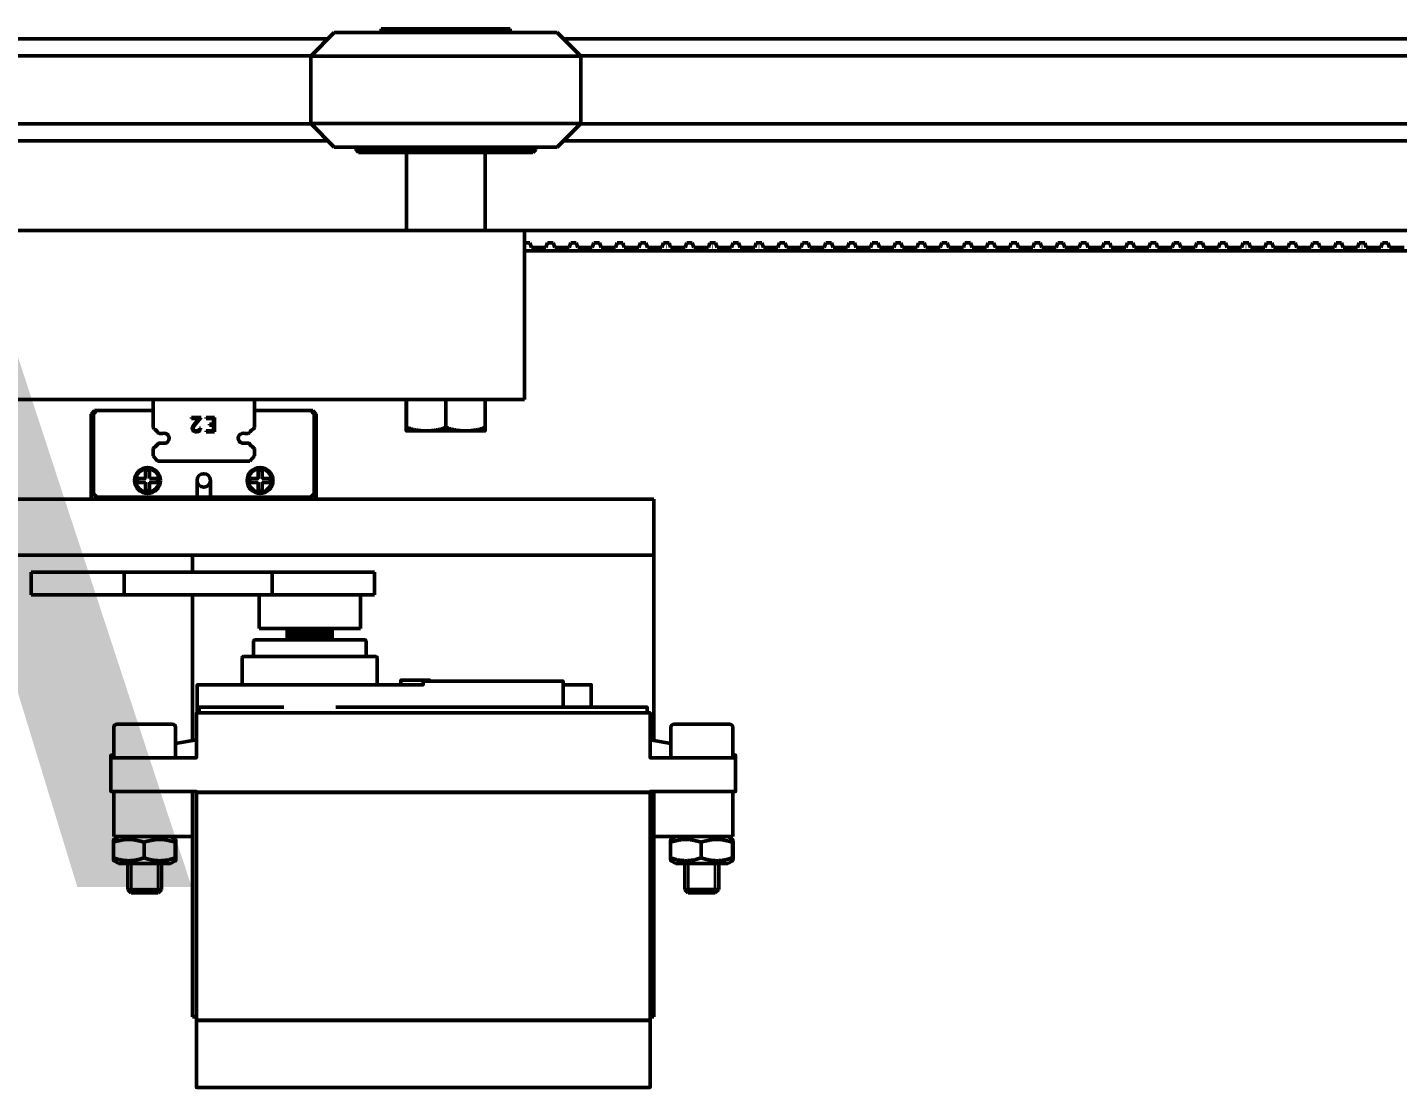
# Model space of a CAD drawing. Header units: millimetres. Extents: x 0 to 6720, y 0 to 4752.
# Drawn here: x 3018.8 to 3140.5, y 1817.4 to 1911.6 of the extents above; entities that cross this region are included whole.
import ezdxf

# ---------------------------------------------------------------- set-up
doc = ezdxf.new("R2010")
doc.units = ezdxf.units.MM
doc.header["$LTSCALE"] = 16
doc.linetypes.add('CHAIN', pattern=[0.3543, 0.2362, -0.0295, 0.0591, -0.0295])
for name, color, linetype, lineweight in [('Linia przekroju (ISO)', 7, 'CHAIN', 70), ('Widoczne (ISO)', 7, 'Continuous', 50), ('Widoczne wąskie (ISO)', 7, 'Continuous', 35)]:
    doc.layers.add(name, color=color, linetype=linetype, lineweight=lineweight)
doc.styles.add('Tekst etykiety (ISO)', font='tahoma.ttf')

# ---------------------------------------------------------------- blocks, each defined once
blk = doc.blocks.new('2dTransPrzekrój0')
at = {"layer": 'Linia przekroju (ISO)', "insert": (185.4013, 114.7026), "char_height": 5.25, "attachment_point": 7, "style": 'Tekst etykiety (ISO)'}
blk.add_mtext('A', dxfattribs=at)

msp = doc.modelspace()

# ---------------------------------------------------------------- linework, layer by layer
at = {"layer": 'Widoczne (ISO)'}
for p, q in [((3050.22, 1911.5), (3061.69, 1911.5)), ((3050.22, 1911.5), (3050.22, 1911.17)), ((3053.96, 1911.5), (3053.96, 1911.62)), ((3057.96, 1911.5), (3057.96, 1911.62)), ((3061.69, 1911.5), (3061.69, 1911.17)), ((3045.48, 1910.6), (3001.26, 1910.6)), ((3046.06, 1911.17), (3043.96, 1909.07)), ((3046.06, 1911.17), (3065.86, 1911.17)), ((3065.86, 1911.17), (3067.96, 1909.07)), ((4017.77, 1910.6), (3066.43, 1910.6)), ((3001.26, 1909.1), (3043.98, 1909.1)), ((3043.96, 1909.07), (3067.96, 1909.07)), ((3043.96, 1909.07), (3043.96, 1903.07)), ((3067.93, 1909.1), (4017.77, 1909.1)), ((3067.96, 1909.07), (3067.96, 1903.07)), ((3043.98, 1903.05), (3001.26, 1903.05)), ((3043.96, 1903.07), (3067.96, 1903.07)), ((3046.06, 1900.97), (3043.96, 1903.07)), ((3065.86, 1900.97), (3067.96, 1903.07)), ((4017.77, 1903.05), (3067.93, 1903.05)), ((3001.26, 1901.55), (3045.48, 1901.55)), ((3046.06, 1900.97), (3065.86, 1900.97)), ((3047.96, 1900.97), (3047.96, 1900.77)), ((3047.96, 1900.77), (3063.96, 1900.77)), ((3048.21, 1900.52), (3047.96, 1900.77)), ((3048.21, 1900.52), (3063.71, 1900.52)), ((3052.46, 1900.52), (3052.46, 1893.57)), ((3059.46, 1900.52), (3059.46, 1893.57)), ((3063.71, 1900.52), (3063.96, 1900.77)), ((3063.96, 1900.97), (3063.96, 1900.77)), ((3066.43, 1901.55), (4017.77, 1901.55)), ((3011.26, 1893.57), (3062.96, 1893.57)), ((3062.96, 1893.57), (4017.77, 1893.57)), ((3062.96, 1878.57), (3062.96, 1893.57)), ((3063.44, 1892.47), (3062.96, 1892.47)), ((3063.19, 1892.12), (3063.19, 1892.12)), ((3063.19, 1892.12), (3063.19, 1892.12)), ((3063.19, 1892.12), (3063.19, 1892.12)), ((3063.19, 1892.12), (3063.19, 1892.12)), ((3063.58, 1892.07), (3063.44, 1892.47)), ((3064.86, 1892.07), (3063.58, 1892.07)), ((3065.01, 1892.47), (3064.86, 1892.07)), ((3065.5, 1892.47), (3065.01, 1892.47)), ((3065.25, 1892.12), (3065.25, 1892.12)), ((3065.25, 1892.12), (3065.25, 1892.12)), ((3065.25, 1892.12), (3065.25, 1892.12)), ((3065.25, 1892.12), (3065.25, 1892.12)), ((3065.64, 1892.07), (3065.5, 1892.47)), ((3066.92, 1892.07), (3065.64, 1892.07)), ((3067.07, 1892.47), (3066.92, 1892.07)), ((3067.56, 1892.47), (3067.07, 1892.47)), ((3067.32, 1892.12), (3067.31, 1892.12)), ((3067.31, 1892.12), (3067.32, 1892.12)), ((3067.31, 1892.12), (3067.31, 1892.12)), ((3067.32, 1892.12), (3067.32, 1892.12)), ((3067.7, 1892.07), (3067.56, 1892.47)), ((3068.98, 1892.07), (3067.7, 1892.07)), ((3069.13, 1892.47), (3068.98, 1892.07)), ((3069.62, 1892.47), (3069.13, 1892.47)), ((3069.38, 1892.12), (3069.37, 1892.12)), ((3069.37, 1892.12), (3069.38, 1892.12)), ((3069.37, 1892.12), (3069.37, 1892.12)), ((3069.38, 1892.12), (3069.38, 1892.12)), ((3069.76, 1892.07), (3069.62, 1892.47)), ((3071.04, 1892.07), (3069.76, 1892.07)), ((3071.19, 1892.47), (3071.04, 1892.07)), ((3071.68, 1892.47), (3071.19, 1892.47)), ((3071.44, 1892.12), (3071.43, 1892.12)), ((3071.43, 1892.12), (3071.44, 1892.12)), ((3071.43, 1892.12), (3071.43, 1892.12)), ((3071.44, 1892.12), (3071.44, 1892.12)), ((3071.82, 1892.07), (3071.68, 1892.47)), ((3073.11, 1892.07), (3071.82, 1892.07)), ((3073.25, 1892.47), (3073.11, 1892.07)), ((3073.74, 1892.47), (3073.25, 1892.47)), ((3073.5, 1892.12), (3073.49, 1892.12)), ((3073.49, 1892.12), (3073.5, 1892.12)), ((3073.49, 1892.12), (3073.49, 1892.12)), ((3073.5, 1892.12), (3073.5, 1892.12)), ((3073.88, 1892.07), (3073.74, 1892.47)), ((3075.17, 1892.07), (3073.88, 1892.07)), ((3075.31, 1892.47), (3075.17, 1892.07)), ((3075.8, 1892.47), (3075.31, 1892.47)), ((3075.56, 1892.12), (3075.55, 1892.12)), ((3075.55, 1892.12), (3075.56, 1892.12)), ((3075.55, 1892.12), (3075.55, 1892.12)), ((3075.56, 1892.12), (3075.56, 1892.12)), ((3075.94, 1892.07), (3075.8, 1892.47)), ((3077.23, 1892.07), (3075.94, 1892.07)), ((3077.37, 1892.47), (3077.23, 1892.07)), ((3077.86, 1892.47), (3077.37, 1892.47)), ((3077.62, 1892.12), (3077.61, 1892.12)), ((3077.61, 1892.12), (3077.62, 1892.12)), ((3077.61, 1892.12), (3077.61, 1892.12)), ((3077.62, 1892.12), (3077.62, 1892.12)), ((3078, 1892.07), (3077.86, 1892.47)), ((3079.29, 1892.07), (3078, 1892.07)), ((3079.43, 1892.47), (3079.29, 1892.07)), ((3079.92, 1892.47), (3079.43, 1892.47)), ((3079.68, 1892.12), (3079.67, 1892.12)), ((3079.67, 1892.12), (3079.68, 1892.12)), ((3079.67, 1892.12), (3079.67, 1892.12)), ((3079.68, 1892.12), (3079.68, 1892.12)), ((3080.06, 1892.07), (3079.92, 1892.47)), ((3081.35, 1892.07), (3080.06, 1892.07)), ((3081.49, 1892.47), (3081.35, 1892.07)), ((3081.98, 1892.47), (3081.49, 1892.47)), ((3081.74, 1892.12), (3081.73, 1892.12)), ((3081.73, 1892.12), (3081.74, 1892.12)), ((3081.73, 1892.12), (3081.73, 1892.12)), ((3081.74, 1892.12), (3081.74, 1892.12)), ((3082.12, 1892.07), (3081.98, 1892.47)), ((3083.41, 1892.07), (3082.12, 1892.07)), ((3083.55, 1892.47), (3083.41, 1892.07)), ((3084.04, 1892.47), (3083.55, 1892.47)), ((3083.8, 1892.12), (3083.79, 1892.12)), ((3083.79, 1892.12), (3083.8, 1892.12)), ((3083.79, 1892.12), (3083.79, 1892.12)), ((3083.8, 1892.12), (3083.8, 1892.12)), ((3084.19, 1892.07), (3084.04, 1892.47)), ((3085.47, 1892.07), (3084.19, 1892.07)), ((3085.61, 1892.47), (3085.47, 1892.07)), ((3086.1, 1892.47), (3085.61, 1892.47)), ((3085.86, 1892.12), (3085.85, 1892.12)), ((3085.85, 1892.12), (3085.86, 1892.12)), ((3085.85, 1892.12), (3085.85, 1892.12)), ((3085.86, 1892.12), (3085.86, 1892.12)), ((3086.25, 1892.07), (3086.1, 1892.47)), ((3087.53, 1892.07), (3086.25, 1892.07)), ((3087.67, 1892.47), (3087.53, 1892.07)), ((3088.16, 1892.47), (3087.67, 1892.47)), ((3087.92, 1892.12), (3087.91, 1892.12)), ((3087.91, 1892.12), (3087.92, 1892.12)), ((3087.91, 1892.12), (3087.91, 1892.12)), ((3087.92, 1892.12), (3087.92, 1892.12)), ((3088.31, 1892.07), (3088.16, 1892.47)), ((3089.59, 1892.07), (3088.31, 1892.07)), ((3089.73, 1892.47), (3089.59, 1892.07)), ((3090.22, 1892.47), (3089.73, 1892.47)), ((3089.98, 1892.12), (3089.98, 1892.12)), ((3089.98, 1892.12), (3089.98, 1892.12)), ((3089.98, 1892.12), (3089.98, 1892.12)), ((3089.98, 1892.12), (3089.98, 1892.12)), ((3090.37, 1892.07), (3090.22, 1892.47)), ((3091.65, 1892.07), (3090.37, 1892.07)), ((3091.79, 1892.47), (3091.65, 1892.07)), ((3092.28, 1892.47), (3091.79, 1892.47)), ((3092.04, 1892.12), (3092.04, 1892.12)), ((3092.04, 1892.12), (3092.04, 1892.12)), ((3092.04, 1892.12), (3092.04, 1892.12)), ((3092.04, 1892.12), (3092.04, 1892.12)), ((3092.43, 1892.07), (3092.28, 1892.47)), ((3093.71, 1892.07), (3092.43, 1892.07)), ((3093.85, 1892.47), (3093.71, 1892.07)), ((3094.34, 1892.47), (3093.85, 1892.47)), ((3094.1, 1892.12), (3094.1, 1892.12)), ((3094.1, 1892.12), (3094.1, 1892.12)), ((3094.1, 1892.12), (3094.1, 1892.12)), ((3094.1, 1892.12), (3094.1, 1892.12)), ((3094.49, 1892.07), (3094.34, 1892.47)), ((3095.77, 1892.07), (3094.49, 1892.07)), ((3095.91, 1892.47), (3095.77, 1892.07)), ((3096.4, 1892.47), (3095.91, 1892.47)), ((3096.16, 1892.12), (3096.16, 1892.12)), ((3096.16, 1892.12), (3096.16, 1892.12)), ((3096.16, 1892.12), (3096.16, 1892.12)), ((3096.16, 1892.12), (3096.16, 1892.12)), ((3096.55, 1892.07), (3096.4, 1892.47)), ((3097.83, 1892.07), (3096.55, 1892.07)), ((3097.97, 1892.47), (3097.83, 1892.07)), ((3098.46, 1892.47), (3097.97, 1892.47)), ((3098.22, 1892.12), (3098.22, 1892.12)), ((3098.22, 1892.12), (3098.22, 1892.12)), ((3098.22, 1892.12), (3098.22, 1892.12)), ((3098.22, 1892.12), (3098.22, 1892.12)), ((3098.61, 1892.07), (3098.46, 1892.47)), ((3099.89, 1892.07), (3098.61, 1892.07)), ((3100.03, 1892.47), (3099.89, 1892.07)), ((3100.52, 1892.47), (3100.03, 1892.47)), ((3100.28, 1892.12), (3100.28, 1892.12)), ((3100.28, 1892.12), (3100.28, 1892.12)), ((3100.28, 1892.12), (3100.28, 1892.12)), ((3100.28, 1892.12), (3100.28, 1892.12)), ((3100.67, 1892.07), (3100.52, 1892.47)), ((3101.95, 1892.07), (3100.67, 1892.07)), ((3102.09, 1892.47), (3101.95, 1892.07)), ((3102.58, 1892.47), (3102.09, 1892.47)), ((3102.34, 1892.12), (3102.34, 1892.12)), ((3102.34, 1892.12), (3102.34, 1892.12)), ((3102.34, 1892.12), (3102.34, 1892.12)), ((3102.34, 1892.12), (3102.34, 1892.12)), ((3102.73, 1892.07), (3102.58, 1892.47)), ((3104.01, 1892.07), (3102.73, 1892.07)), ((3104.15, 1892.47), (3104.01, 1892.07)), ((3104.64, 1892.47), (3104.15, 1892.47)), ((3104.4, 1892.12), (3104.4, 1892.12)), ((3104.4, 1892.12), (3104.4, 1892.12)), ((3104.4, 1892.12), (3104.4, 1892.12)), ((3104.4, 1892.12), (3104.4, 1892.12)), ((3104.79, 1892.07), (3104.64, 1892.47)), ((3106.07, 1892.07), (3104.79, 1892.07)), ((3106.21, 1892.47), (3106.07, 1892.07)), ((3106.71, 1892.47), (3106.21, 1892.47)), ((3106.46, 1892.12), (3106.46, 1892.12)), ((3106.46, 1892.12), (3106.46, 1892.12)), ((3106.46, 1892.12), (3106.46, 1892.12)), ((3106.46, 1892.12), (3106.46, 1892.12)), ((3106.85, 1892.07), (3106.71, 1892.47)), ((3108.13, 1892.07), (3106.85, 1892.07)), ((3108.28, 1892.47), (3108.13, 1892.07)), ((3108.77, 1892.47), (3108.28, 1892.47)), ((3108.52, 1892.12), (3108.52, 1892.12)), ((3108.52, 1892.12), (3108.52, 1892.12)), ((3108.52, 1892.12), (3108.52, 1892.12)), ((3108.52, 1892.12), (3108.52, 1892.12)), ((3108.91, 1892.07), (3108.77, 1892.47)), ((3110.19, 1892.07), (3108.91, 1892.07)), ((3110.34, 1892.47), (3110.19, 1892.07)), ((3110.83, 1892.47), (3110.34, 1892.47)), ((3110.58, 1892.12), (3110.58, 1892.12)), ((3110.58, 1892.12), (3110.58, 1892.12)), ((3110.58, 1892.12), (3110.58, 1892.12)), ((3110.58, 1892.12), (3110.58, 1892.12)), ((3110.97, 1892.07), (3110.83, 1892.47)), ((3112.25, 1892.07), (3110.97, 1892.07)), ((3112.4, 1892.47), (3112.25, 1892.07)), ((3112.89, 1892.47), (3112.4, 1892.47)), ((3112.64, 1892.12), (3112.64, 1892.12)), ((3112.64, 1892.12), (3112.64, 1892.12)), ((3112.64, 1892.12), (3112.64, 1892.12)), ((3112.64, 1892.12), (3112.64, 1892.12)), ((3113.03, 1892.07), (3112.89, 1892.47)), ((3114.31, 1892.07), (3113.03, 1892.07)), ((3114.46, 1892.47), (3114.31, 1892.07)), ((3114.95, 1892.47), (3114.46, 1892.47)), ((3114.7, 1892.12), (3114.7, 1892.12)), ((3114.7, 1892.12), (3114.7, 1892.12)), ((3114.7, 1892.12), (3114.7, 1892.12)), ((3114.7, 1892.12), (3114.7, 1892.12)), ((3115.09, 1892.07), (3114.95, 1892.47)), ((3116.37, 1892.07), (3115.09, 1892.07)), ((3116.52, 1892.47), (3116.37, 1892.07)), ((3117.01, 1892.47), (3116.52, 1892.47)), ((3116.76, 1892.12), (3116.76, 1892.12)), ((3116.76, 1892.12), (3116.76, 1892.12)), ((3116.76, 1892.12), (3116.76, 1892.12)), ((3116.76, 1892.12), (3116.76, 1892.12)), ((3117.15, 1892.07), (3117.01, 1892.47)), ((3118.43, 1892.07), (3117.15, 1892.07)), ((3118.58, 1892.47), (3118.43, 1892.07)), ((3119.07, 1892.47), (3118.58, 1892.47)), ((3118.82, 1892.12), (3118.82, 1892.12)), ((3118.82, 1892.12), (3118.82, 1892.12)), ((3118.82, 1892.12), (3118.82, 1892.12)), ((3118.82, 1892.12), (3118.82, 1892.12)), ((3119.21, 1892.07), (3119.07, 1892.47)), ((3120.49, 1892.07), (3119.21, 1892.07)), ((3120.64, 1892.47), (3120.49, 1892.07)), ((3121.13, 1892.47), (3120.64, 1892.47)), ((3120.88, 1892.12), (3120.88, 1892.12)), ((3120.88, 1892.12), (3120.88, 1892.12)), ((3120.88, 1892.12), (3120.88, 1892.12)), ((3120.88, 1892.12), (3120.88, 1892.12)), ((3121.27, 1892.07), (3121.13, 1892.47)), ((3122.55, 1892.07), (3121.27, 1892.07)), ((3122.7, 1892.47), (3122.55, 1892.07)), ((3123.19, 1892.47), (3122.7, 1892.47)), ((3122.94, 1892.12), (3122.94, 1892.12)), ((3122.94, 1892.12), (3122.94, 1892.12)), ((3122.94, 1892.12), (3122.94, 1892.12)), ((3122.94, 1892.12), (3122.94, 1892.12)), ((3123.33, 1892.07), (3123.19, 1892.47)), ((3124.61, 1892.07), (3123.33, 1892.07)), ((3124.76, 1892.47), (3124.61, 1892.07)), ((3125.25, 1892.47), (3124.76, 1892.47)), ((3125.01, 1892.12), (3125, 1892.12)), ((3125, 1892.12), (3125.01, 1892.12)), ((3125, 1892.12), (3125, 1892.12)), ((3125.01, 1892.12), (3125.01, 1892.12)), ((3125.39, 1892.07), (3125.25, 1892.47)), ((3126.67, 1892.07), (3125.39, 1892.07)), ((3126.82, 1892.47), (3126.67, 1892.07)), ((3127.31, 1892.47), (3126.82, 1892.47)), ((3127.07, 1892.12), (3127.06, 1892.12)), ((3127.06, 1892.12), (3127.07, 1892.12)), ((3127.06, 1892.12), (3127.06, 1892.12)), ((3127.07, 1892.12), (3127.07, 1892.12)), ((3127.45, 1892.07), (3127.31, 1892.47)), ((3128.73, 1892.07), (3127.45, 1892.07)), ((3128.88, 1892.47), (3128.73, 1892.07)), ((3129.37, 1892.47), (3128.88, 1892.47)), ((3129.13, 1892.12), (3129.12, 1892.12)), ((3129.12, 1892.12), (3129.13, 1892.12)), ((3129.12, 1892.12), (3129.12, 1892.12)), ((3129.13, 1892.12), (3129.13, 1892.12)), ((3129.51, 1892.07), (3129.37, 1892.47)), ((3130.8, 1892.07), (3129.51, 1892.07)), ((3130.94, 1892.47), (3130.8, 1892.07)), ((3131.43, 1892.47), (3130.94, 1892.47)), ((3131.19, 1892.12), (3131.18, 1892.12)), ((3131.18, 1892.12), (3131.19, 1892.12)), ((3131.18, 1892.12), (3131.18, 1892.12)), ((3131.19, 1892.12), (3131.19, 1892.12)), ((3131.57, 1892.07), (3131.43, 1892.47)), ((3132.86, 1892.07), (3131.57, 1892.07)), ((3133, 1892.47), (3132.86, 1892.07)), ((3133.49, 1892.47), (3133, 1892.47)), ((3133.25, 1892.12), (3133.24, 1892.12)), ((3133.24, 1892.12), (3133.25, 1892.12)), ((3133.24, 1892.12), (3133.24, 1892.12)), ((3133.25, 1892.12), (3133.25, 1892.12)), ((3133.63, 1892.07), (3133.49, 1892.47)), ((3134.92, 1892.07), (3133.63, 1892.07)), ((3135.06, 1892.47), (3134.92, 1892.07)), ((3135.55, 1892.47), (3135.06, 1892.47)), ((3135.31, 1892.12), (3135.3, 1892.12)), ((3135.3, 1892.12), (3135.31, 1892.12)), ((3135.3, 1892.12), (3135.3, 1892.12)), ((3135.31, 1892.12), (3135.31, 1892.12)), ((3135.69, 1892.07), (3135.55, 1892.47)), ((3136.98, 1892.07), (3135.69, 1892.07)), ((3137.12, 1892.47), (3136.98, 1892.07)), ((3137.61, 1892.47), (3137.12, 1892.47)), ((3137.37, 1892.12), (3137.36, 1892.12)), ((3137.36, 1892.12), (3137.37, 1892.12)), ((3137.36, 1892.12), (3137.36, 1892.12)), ((3137.37, 1892.12), (3137.37, 1892.12)), ((3137.75, 1892.07), (3137.61, 1892.47)), ((3139.04, 1892.07), (3137.75, 1892.07)), ((3139.18, 1892.47), (3139.04, 1892.07)), ((3139.67, 1892.47), (3139.18, 1892.47)), ((3139.43, 1892.12), (3139.42, 1892.12)), ((3139.42, 1892.12), (3139.43, 1892.12)), ((3139.42, 1892.12), (3139.42, 1892.12)), ((3139.43, 1892.12), (3139.43, 1892.12)), ((3139.81, 1892.07), (3139.67, 1892.47)), ((3141.1, 1892.07), (3139.81, 1892.07)), ((3062.96, 1891.76), (4017.77, 1891.74)), ((3062.96, 1878.57), (2993.55, 1878.57)), ((3029.96, 1876.07), (3029.96, 1878.57)), ((3038.96, 1878.57), (3038.96, 1876.07)), ((3052.45, 1878.57), (3052.45, 1876.09)), ((3052.46, 1878.57), (3052.46, 1876.09)), ((3055.97, 1878.57), (3055.97, 1876.09)), ((3059.46, 1878.57), (3059.46, 1876.09)), ((3024.76, 1877.57), (3024.46, 1877.27)), ((3024.46, 1877.27), (3024.46, 1869.87)), ((3024.66, 1877.27), (3024.96, 1877.57)), ((3024.66, 1870.17), (3024.66, 1877.27)), ((3024.96, 1877.57), (3024.76, 1877.57)), ((3024.96, 1877.57), (3029.96, 1877.57)), ((3038.96, 1877.57), (3043.96, 1877.57)), ((3043.96, 1877.57), (3044.26, 1877.27)), ((3044.16, 1877.57), (3043.96, 1877.57)), ((3044.46, 1877.27), (3044.16, 1877.57)), ((3044.26, 1877.27), (3044.26, 1870.17)), ((3044.46, 1869.87), (3044.46, 1877.27)), ((3033.36, 1876.88), (3033.36, 1876.96)), ((3033.36, 1876.96), (3034.24, 1876.96)), ((3034.06, 1876.88), (3033.36, 1876.88)), ((3033.42, 1876.06), (3033.48, 1876.18)), ((3033.42, 1875.94), (3033.42, 1876.06)), ((3033.48, 1876.18), (3033.66, 1876.42)), ((3033.57, 1876.17), (3033.51, 1876.05)), ((3033.51, 1876.05), (3033.51, 1875.94)), ((3033.74, 1876.4), (3033.57, 1876.17)), ((3033.66, 1876.42), (3034.06, 1876.88)), ((3034.24, 1876.96), (3033.74, 1876.4)), ((3034.67, 1876.88), (3034.67, 1876.96)), ((3034.67, 1876.96), (3035.41, 1876.96)), ((3035.33, 1876.88), (3034.67, 1876.88)), ((3034.97, 1876.28), (3034.97, 1876.37)), ((3034.97, 1876.37), (3035.33, 1876.37)), ((3035.33, 1876.28), (3034.97, 1876.28)), ((3035.33, 1876.37), (3035.33, 1876.88)), ((3035.33, 1875.77), (3035.33, 1876.28)), ((3035.41, 1876.96), (3035.41, 1875.69)), ((3030.79, 1875.54), (3030.51, 1875.54)), ((3033.48, 1875.81), (3033.42, 1875.94)), ((3033.55, 1875.75), (3033.48, 1875.81)), ((3033.51, 1875.94), (3033.56, 1875.83)), ((3033.67, 1875.69), (3033.55, 1875.75)), ((3033.56, 1875.83), (3033.68, 1875.77)), ((3033.91, 1875.69), (3033.67, 1875.69)), ((3033.68, 1875.77), (3033.91, 1875.77)), ((3033.91, 1875.77), (3034.02, 1875.83)), ((3034.04, 1875.75), (3033.91, 1875.69)), ((3034.02, 1875.83), (3034.08, 1875.94)), ((3034.1, 1875.81), (3034.04, 1875.75)), ((3034.08, 1876.01), (3034.16, 1876.01)), ((3034.08, 1875.94), (3034.08, 1876.01)), ((3034.16, 1875.93), (3034.1, 1875.81)), ((3034.16, 1876.01), (3034.16, 1875.93)), ((3034.67, 1875.77), (3035.33, 1875.77)), ((3034.67, 1875.69), (3034.67, 1875.77)), ((3035.41, 1875.69), (3034.67, 1875.69)), ((3038.41, 1875.54), (3038.13, 1875.54)), ((3052.46, 1875.77), (3052.46, 1875.77)), ((3052.46, 1875.77), (3054.22, 1875.77)), ((3052.46, 1875.77), (3052.46, 1875.77)), ((3054.22, 1875.77), (3057.72, 1875.77)), ((3057.72, 1875.77), (3059.46, 1875.77)), ((3059.46, 1875.77), (3059.46, 1875.77)), ((3029.96, 1873.56), (3029.96, 1874.16)), ((3030.51, 1874.69), (3030.79, 1874.69)), ((3038.13, 1874.69), (3038.41, 1874.69)), ((3038.96, 1874.16), (3038.96, 1873.56)), ((3030.36, 1873.07), (3029.96, 1873.56)), ((3038.56, 1873.07), (3030.36, 1873.07)), ((3038.96, 1873.56), (3038.56, 1873.07)), ((3033.86, 1869.87), (3033.86, 1871.37)), ((3035.06, 1871.37), (3035.06, 1869.87)), ((3024.96, 1869.87), (3024.66, 1870.17)), ((3044.26, 1870.17), (3043.96, 1869.87)), ((3074.46, 1869.72), (3004.96, 1869.72)), ((3024.46, 1869.87), (3024.61, 1869.72)), ((3033.86, 1869.87), (3024.96, 1869.87)), ((3035.06, 1869.87), (3033.86, 1869.87)), ((3043.96, 1869.87), (3035.06, 1869.87)), ((3044.31, 1869.72), (3044.46, 1869.87)), ((3074.46, 1869.72), (3074.46, 1864.72)), ((3074.46, 1864.72), (2994.46, 1864.72)), ((3033.46, 1864.72), (3033.46, 1863.22)), ((3074.46, 1864.72), (3074.46, 1848.25)), ((3019.12, 1863.22), (3021.18, 1863.22)), ((3019.12, 1861.22), (3019.12, 1863.22)), ((3021.18, 1863.22), (3027.39, 1863.22)), ((3027.39, 1861.22), (3027.39, 1863.22)), ((3027.39, 1863.22), (3040.54, 1863.22)), ((3040.54, 1863.22), (3049.63, 1863.22)), ((3040.54, 1861.22), (3040.54, 1863.22)), ((3049.63, 1861.22), (3049.63, 1863.22)), ((3021.18, 1861.22), (3019.12, 1861.22)), ((3027.39, 1861.22), (3021.18, 1861.22)), ((3027.39, 1861.22), (3040.54, 1861.22)), ((3033.46, 1861.22), (3033.46, 1848.25)), ((3039.38, 1861.22), (3039.38, 1858.22)), ((3040.54, 1861.22), (3049.63, 1861.22)), ((3048.38, 1861.22), (3048.38, 1858.22)), ((3039.38, 1858.22), (3048.38, 1858.22)), ((3041.88, 1857.42), (3041.88, 1858.22)), ((3041.88, 1858.22), (3041.88, 1857.38)), ((3041.92, 1857.42), (3041.92, 1858.22)), ((3041.94, 1857.42), (3041.94, 1858.22)), ((3042.04, 1857.42), (3042.04, 1858.22)), ((3042.08, 1857.42), (3042.08, 1858.22)), ((3042.24, 1857.42), (3042.24, 1858.22)), ((3042.29, 1857.42), (3042.29, 1858.22)), ((3042.51, 1857.42), (3042.51, 1858.22)), ((3042.58, 1857.42), (3042.58, 1858.22)), ((3042.84, 1857.42), (3042.84, 1858.22)), ((3042.93, 1857.42), (3042.93, 1858.22)), ((3043.21, 1857.42), (3043.21, 1858.22)), ((3043.22, 1857.42), (3043.22, 1858.22)), ((3043.31, 1857.42), (3043.31, 1858.22)), ((3043.54, 1857.42), (3043.54, 1858.22)), ((3043.62, 1857.42), (3043.62, 1858.22)), ((3043.72, 1857.42), (3043.72, 1858.22)), ((3043.88, 1857.42), (3043.88, 1858.22)), ((3044.04, 1857.42), (3044.04, 1858.22)), ((3044.14, 1857.42), (3044.14, 1858.22)), ((3044.23, 1857.42), (3044.23, 1858.22)), ((3044.45, 1857.42), (3044.45, 1858.22)), ((3044.55, 1857.42), (3044.55, 1858.22)), ((3044.55, 1857.42), (3044.55, 1858.22)), ((3044.84, 1857.42), (3044.84, 1858.22)), ((3044.92, 1857.42), (3044.92, 1858.22)), ((3045.18, 1857.42), (3045.18, 1858.22)), ((3045.26, 1857.42), (3045.26, 1858.22)), ((3045.47, 1857.42), (3045.47, 1858.22)), ((3045.53, 1857.42), (3045.53, 1858.22)), ((3045.69, 1857.42), (3045.69, 1858.22)), ((3045.73, 1857.42), (3045.73, 1858.22)), ((3045.83, 1857.42), (3045.83, 1858.22)), ((3045.85, 1857.42), (3045.85, 1858.22)), ((3045.88, 1857.42), (3045.88, 1858.22)), ((3045.88, 1858.22), (3045.88, 1857.38)), ((3038.88, 1857.12), (3038.88, 1855.82)), ((3048.78, 1857.22), (3038.98, 1857.22)), ((3041.88, 1857.42), (3041.92, 1857.42)), ((3041.88, 1857.38), (3042.36, 1857.22)), ((3042.39, 1857.22), (3041.93, 1857.38)), ((3041.94, 1857.42), (3042.04, 1857.42)), ((3042.49, 1857.22), (3042.06, 1857.38)), ((3042.08, 1857.42), (3042.24, 1857.42)), ((3042.65, 1857.22), (3042.26, 1857.38)), ((3042.29, 1857.42), (3042.51, 1857.42)), ((3042.86, 1857.22), (3042.54, 1857.38)), ((3042.58, 1857.42), (3042.84, 1857.42)), ((3043.12, 1857.22), (3042.88, 1857.38)), ((3042.93, 1857.42), (3043.21, 1857.42)), ((3043.21, 1857.42), (3043.22, 1857.42)), ((3043.4, 1857.22), (3043.21, 1857.42)), ((3043.41, 1857.22), (3043.26, 1857.38)), ((3043.31, 1857.42), (3043.54, 1857.42)), ((3043.54, 1857.42), (3043.62, 1857.42)), ((3043.64, 1857.22), (3043.54, 1857.42)), ((3043.72, 1857.22), (3043.67, 1857.38)), ((3043.72, 1857.42), (3043.88, 1857.42)), ((3043.88, 1857.42), (3044.04, 1857.42)), ((3043.88, 1857.22), (3043.88, 1857.42)), ((3044.04, 1857.22), (3044.09, 1857.38)), ((3044.13, 1857.22), (3044.23, 1857.42)), ((3044.14, 1857.42), (3044.23, 1857.42)), ((3044.23, 1857.42), (3044.45, 1857.42)), ((3044.35, 1857.22), (3044.5, 1857.38)), ((3044.36, 1857.22), (3044.55, 1857.42)), ((3044.55, 1857.42), (3044.84, 1857.42)), ((3044.55, 1857.42), (3044.55, 1857.42)), ((3044.65, 1857.22), (3044.88, 1857.38)), ((3044.9, 1857.22), (3045.22, 1857.38)), ((3044.92, 1857.42), (3045.18, 1857.42)), ((3045.12, 1857.22), (3045.5, 1857.38)), ((3045.26, 1857.42), (3045.47, 1857.42)), ((3045.28, 1857.22), (3045.71, 1857.38)), ((3045.38, 1857.22), (3045.84, 1857.38)), ((3045.41, 1857.22), (3045.88, 1857.38)), ((3045.53, 1857.42), (3045.69, 1857.42)), ((3045.73, 1857.42), (3045.83, 1857.42)), ((3045.85, 1857.42), (3045.88, 1857.42)), ((3048.88, 1857.12), (3048.88, 1855.82)), ((3037.88, 1855.62), (3037.88, 1853.32)), ((3049.78, 1855.72), (3037.98, 1855.72)), ((3049.88, 1855.62), (3049.88, 1853.32)), ((3033.88, 1850.73), (3033.88, 1853.21)), ((3046.5, 1853.22), (3033.89, 1853.22)), ((3046.51, 1853.22), (3046.5, 1853.22)), ((3046.51, 1853.22), (3053.95, 1853.22)), ((3051.96, 1853.61), (3051.96, 1853.23)), ((3054.55, 1853.62), (3051.97, 1853.62)), ((3053.96, 1853.23), (3053.96, 1853.52)), ((3053.97, 1853.53), (3066.38, 1853.53)), ((3054.56, 1853.61), (3054.56, 1853.54)), ((3054.56, 1853.53), (3054.56, 1853.54)), ((3066.39, 1853.52), (3066.39, 1851.23)), ((3066.4, 1853.22), (3067.52, 1853.22)), ((3066.4, 1853.21), (3066.4, 1853.22)), ((3067.52, 1853.22), (3068.88, 1853.22)), ((3068.88, 1853.22), (3068.88, 1853.22)), ((3068.88, 1853.22), (3068.88, 1853.22)), ((3068.88, 1853.22), (3068.88, 1853.22)), ((3068.89, 1853.21), (3068.89, 1851.23)), ((3033.81, 1846.73), (3033.81, 1850.71)), ((3033.91, 1850.72), (3033.82, 1850.72)), ((3033.91, 1850.72), (3043.25, 1850.72)), ((3034.06, 1850.73), (3034.06, 1851.21)), ((3034.07, 1851.22), (3041.57, 1851.22)), ((3044.51, 1850.72), (3074.01, 1850.72)), ((3046.19, 1851.22), (3073.85, 1851.22)), ((3073.86, 1851.21), (3073.86, 1850.73)), ((3074.1, 1850.72), (3074.01, 1850.72)), ((3074.11, 1850.71), (3074.11, 1846.73)), ((3026.46, 1849.42), (3026.46, 1846.72)), ((3026.76, 1849.72), (3031.66, 1849.72)), ((3031.96, 1849.42), (3031.96, 1846.72)), ((3075.96, 1849.42), (3075.96, 1846.72)), ((3076.26, 1849.72), (3081.16, 1849.72)), ((3081.46, 1849.42), (3081.46, 1846.72)), ((3031.96, 1847.99), (3033.8, 1848.31)), ((3074.12, 1848.31), (3075.96, 1847.99)), ((3026.21, 1846.73), (3026.21, 1846.96)), ((3026.22, 1846.97), (3026.46, 1847.02)), ((3081.46, 1847.02), (3081.7, 1846.97)), ((3081.71, 1846.96), (3081.71, 1846.73)), ((3026.21, 1846.73), (3026.21, 1846.71)), ((3026.21, 1843.73), (3026.21, 1846.71)), ((3027.21, 1846.72), (3026.22, 1846.72)), ((3027.21, 1846.72), (3033.8, 1846.72)), ((3074.12, 1846.72), (3080.71, 1846.72)), ((3081.7, 1846.72), (3080.71, 1846.72)), ((3081.71, 1846.71), (3081.71, 1846.73)), ((3081.71, 1846.71), (3081.71, 1843.73)), ((3026.22, 1843.72), (3026.46, 1843.72)), ((3033.46, 1843.72), (3026.46, 1843.72)), ((3026.46, 1839.72), (3026.46, 1843.72)), ((3033.8, 1843.72), (3033.46, 1843.72)), ((3033.46, 1839.72), (3033.46, 1843.72)), ((3033.81, 1843.68), (3033.81, 1843.72)), ((3033.91, 1843.68), (3033.81, 1843.68)), ((3033.81, 1843.63), (3033.91, 1843.63)), ((3033.81, 1823.42), (3033.81, 1843.63)), ((3033.86, 1843.63), (3033.86, 1843.68)), ((3074.01, 1843.68), (3033.91, 1843.68)), ((3033.91, 1843.63), (3074.01, 1843.63)), ((3074.11, 1843.68), (3074.01, 1843.68)), ((3074.01, 1843.63), (3074.11, 1843.63)), ((3074.06, 1843.68), (3074.06, 1843.63)), ((3074.11, 1843.72), (3074.11, 1843.68)), ((3074.11, 1843.63), (3074.11, 1823.42)), ((3074.46, 1843.72), (3074.12, 1843.72)), ((3074.46, 1843.72), (3074.46, 1839.72)), ((3074.46, 1843.72), (3081.46, 1843.72)), ((3081.46, 1843.72), (3081.7, 1843.72)), ((3081.46, 1843.72), (3081.46, 1839.72)), ((3033.46, 1839.72), (3026.46, 1839.72)), ((3026.91, 1839.72), (3026.46, 1839.46)), ((3031.51, 1839.72), (3031.96, 1839.46)), ((3033.46, 1839.72), (3033.46, 1823.72)), ((3074.46, 1839.72), (3081.46, 1839.72)), ((3074.46, 1839.72), (3074.46, 1823.72)), ((3076.41, 1839.72), (3075.96, 1839.46)), ((3081.01, 1839.72), (3081.46, 1839.46)), ((3026.43, 1837.83), (3026.43, 1839.22)), ((3029.15, 1837.83), (3029.15, 1839.22)), ((3031.93, 1837.83), (3031.93, 1839.22)), ((3031.99, 1837.83), (3031.99, 1839.22)), ((3075.93, 1837.83), (3075.93, 1839.22)), ((3078.65, 1837.83), (3078.65, 1839.22)), ((3081.43, 1837.83), (3081.43, 1839.22)), ((3081.49, 1837.83), (3081.49, 1839.22)), ((3026.91, 1837.32), (3026.46, 1837.58)), ((3026.91, 1837.32), (3031.51, 1837.32)), ((3027.71, 1837.32), (3027.71, 1835.03)), ((3030.71, 1837.32), (3030.71, 1835.03)), ((3031.51, 1837.32), (3031.96, 1837.58)), ((3076.41, 1837.32), (3075.96, 1837.58)), ((3076.41, 1837.32), (3081.01, 1837.32)), ((3077.21, 1837.32), (3077.21, 1835.03)), ((3080.21, 1837.32), (3080.21, 1835.03)), ((3081.01, 1837.32), (3081.46, 1837.58)), ((3027.71, 1835.03), (3030.71, 1835.03)), ((3028.01, 1834.72), (3027.71, 1835.03)), ((3030.4, 1834.72), (3028.01, 1834.72)), ((3030.4, 1834.72), (3030.71, 1835.03)), ((3077.21, 1835.03), (3080.21, 1835.03)), ((3077.51, 1834.72), (3077.21, 1835.03)), ((3079.9, 1834.72), (3077.51, 1834.72)), ((3079.9, 1834.72), (3080.21, 1835.03)), ((3033.81, 1823.72), (3033.46, 1823.72)), ((3074.46, 1823.72), (3074.11, 1823.72)), ((3033.91, 1823.42), (3033.81, 1823.42)), ((3033.81, 1817.43), (3033.81, 1823.37)), ((3033.81, 1823.37), (3033.91, 1823.37)), ((3033.86, 1823.37), (3033.86, 1823.42)), ((3074.01, 1823.42), (3033.91, 1823.42)), ((3033.91, 1823.37), (3074.01, 1823.37)), ((3074.11, 1823.42), (3074.01, 1823.42)), ((3074.01, 1823.37), (3074.11, 1823.37)), ((3074.06, 1823.37), (3074.06, 1823.42)), ((3074.11, 1823.37), (3074.11, 1817.43)), ((3033.82, 1817.42), (3033.91, 1817.42)), ((3074.01, 1817.42), (3033.91, 1817.42)), ((3074.01, 1817.42), (3074.1, 1817.42))]:
    msp.add_line(p, q, dxfattribs=at)
for centre, radius in [((3029.46, 1871.37), 1.15), ((3029.46, 1871.37), 1.1), ((3029.46, 1871.37), 1.03), ((3039.46, 1871.37), 1.15), ((3039.46, 1871.37), 1.1), ((3039.46, 1871.37), 1.03)]:
    msp.add_circle(centre, radius, dxfattribs=at)
for centre, radius, start, end in [((3030.09, 1876.07), 0.13, 180, 242.0331), ((3038.83, 1876.07), 0.13, 297.9669, 0), ((3029.58, 1875.12), 0.95, 30.8822, 62.0331), ((3030.51, 1875.67), 0.13, 210.8822, 270), ((3030.94, 1875.12), 0.45, 250.5564, 109.4436), ((3037.98, 1875.12), 0.45, 70.5564, 289.4436), ((3038.41, 1875.67), 0.13, 270, 329.1178), ((3039.33, 1875.12), 0.95, 117.9669, 149.1178), ((3030.09, 1874.16), 0.13, 117.9669, 180), ((3029.58, 1875.12), 0.95, 297.9669, 329.1178), ((3030.51, 1874.56), 0.13, 90, 149.1178), ((3038.41, 1874.56), 0.13, 30.8822, 90), ((3039.33, 1875.12), 0.95, 210.8822, 242.0331), ((3038.83, 1874.16), 0.13, 360, 62.0331), ((3034.46, 1871.37), 0.6, 0, 180), ((3034.46, 1871.37), 0.6, 180, 0), ((3038.98, 1857.12), 0.1, 90, 180), ((3048.78, 1857.12), 0.1, 0, 90), ((3037.98, 1855.62), 0.1, 90, 180), ((3038.78, 1855.82), 0.1, 270, 0), ((3048.98, 1855.82), 0.1, 180, 270), ((3049.78, 1855.62), 0.1, 0, 90), ((3033.89, 1853.21), 0.01, 90, 180), ((3037.78, 1853.32), 0.1, 270, 0), ((3049.98, 1853.32), 0.1, 180, 270), ((3051.95, 1853.23), 0.01, 270, 0), ((3051.97, 1853.61), 0.01, 90, 180), ((3053.95, 1853.23), 0.01, 270, 0), ((3053.97, 1853.52), 0.01, 90, 180), ((3054.55, 1853.61), 0.01, 0, 90), ((3066.38, 1853.52), 0.01, 0, 90), ((3066.4, 1853.23), 0.01, 180, 270), ((3033.82, 1850.71), 0.01, 90, 180), ((3033.87, 1850.73), 0.01, 270, 0), ((3034.05, 1850.73), 0.01, 270, 0), ((3034.07, 1851.21), 0.01, 90, 180), ((3066.4, 1851.23), 0.01, 180, 270), ((3073.85, 1851.21), 0.01, 0, 90), ((3073.87, 1850.73), 0.01, 180, 270), ((3074.1, 1850.71), 0.01, 0, 90), ((3026.76, 1849.42), 0.3, 90, 180), ((3031.66, 1849.42), 0.3, 0, 90), ((3076.26, 1849.42), 0.3, 90, 180), ((3081.16, 1849.42), 0.3, 0, 90), ((3033.8, 1848.32), 0.01, 280, 0), ((3074.12, 1848.32), 0.01, 180, 260), ((3026.22, 1846.96), 0.01, 100, 180), ((3081.7, 1846.96), 0.01, 0, 80), ((3026.22, 1846.71), 0.01, 90, 180), ((3033.8, 1846.73), 0.01, 270, 0), ((3074.12, 1846.73), 0.01, 180, 270), ((3081.7, 1846.71), 0.01, 0, 90), ((3026.22, 1843.73), 0.01, 180, 270), ((3033.8, 1843.71), 0.01, 0, 90), ((3074.12, 1843.71), 0.01, 90, 180), ((3081.7, 1843.73), 0.01, 270, 0), ((3033.82, 1817.43), 0.01, 180, 270), ((3074.1, 1817.43), 0.01, 270, 0)]:
    msp.add_arc(centre, radius, start, end, dxfattribs=at)
for major_axis, ratio, start_param, end_param in [((-1.63, 1.63), 0.713293, 0.595065, 0.619593), ((-1.74, 1.74), 0.565773, 0.699786, 0.724315), ((-1.5, 1.5), 0.884725, 0.49034, 0.514869), ((-1.83, 1.83), 0.434812, 0.804506, 0.829034), ((-1.47, -1.47), 0.916331, 5.098011, 5.12254), ((-1.91, 1.91), 0.315299, 0.909223, 0.933751), ((-1.61, -1.61), 0.73996, 4.993292, 5.01782), ((-1.96, 1.96), 0.203452, 1.013942, 1.038471), ((-1.72, -1.72), 0.589044, 4.888573, 4.913101), ((-1.99, 1.99), 0.096289, 1.118662, 1.14319), ((-1.82, -1.82), 0.455726, 4.783853, 4.808382), ((-2, 2), 0.008727, 5.035275, 5.059803), ((-1.9, -1.9), 0.334595, 4.679134, 4.703662), ((-1.99, 1.99), 0.113936, 4.930555, 4.955084), ((-1.95, -1.95), 0.221695, 4.574414, 4.598943), ((-1.95, 1.95), 0.221695, 4.825836, 4.850364), ((-1.99, -1.99), 0.113936, 4.469694, 4.494223), ((1.9, -1.9), 0.334595, 1.579523, 1.604052), ((-2, -2), 0.008727, 4.364975, 4.389503), ((-1.82, 1.82), 0.455727, 4.616396, 4.640924), ((-1.99, -1.99), 0.096289, 1.998402, 2.02293), ((-1.72, 1.72), 0.589046, 4.511675, 4.536204), ((-1.96, -1.96), 0.203452, 2.103123, 2.127651), ((-1.61, 1.61), 0.739961, 4.406957, 4.431485), ((-1.91, -1.91), 0.315299, 2.207842, 2.232371), ((-1.47, 1.47), 0.916332, 4.302233, 4.326761), ((-1.83, -1.83), 0.434812, 2.312561, 2.33709), ((-1.5, -1.5), 0.884725, 2.626721, 2.651249), ((-1.74, -1.74), 0.565773, 2.417281, 2.44181), ((-1.63, -1.63), 0.713293, 2.522002, 2.546531)]:
    msp.add_ellipse((3043.88, 1856.73), major_axis=major_axis, ratio=ratio, start_param=start_param, end_param=end_param, dxfattribs=at)
for points, weights in [([(3052.45, 1876.09), (3052.45, 1875.77), (3052.46, 1875.77)], [1.01001874936, 1.04314139574, 1]), ([(3052.46, 1876.09), (3053.4, 1875.77), (3054.22, 1875.77)], [1.01001874936, 1.04314139574, 1]), ([(3052.46, 1875.77), (3052.46, 1875.77), (3052.46, 1876.09)], [1, 1.04314139574, 1.01001874936]), ([(3054.22, 1875.77), (3055.03, 1875.77), (3055.97, 1876.09)], [1, 1.04314139574, 1.01001874936]), ([(3055.97, 1876.09), (3056.91, 1875.77), (3057.72, 1875.77)], [1.01001874936, 1.04314139574, 1]), ([(3057.72, 1875.77), (3058.53, 1875.77), (3059.46, 1876.09)], [1, 1.04314139574, 1.01001874936]), ([(3059.46, 1876.09), (3059.46, 1875.77), (3059.46, 1875.77)], [1.01001874936, 1.04294500414, 1.00050890892]), ([(3028.56, 1871.19), (3028.56, 1871.37), (3028.56, 1871.55)], [2.87488749857, 2.93182149092, 2.87488749858]), ([(3028.56, 1871.55), (3029.12, 1871.55), (3029.28, 1871.55)], [1.1021890636, 2.21978215717, 2.7844564836]), ([(3029.28, 1871.19), (3029.12, 1871.19), (3028.56, 1871.19)], [2.78445648358, 2.21978215716, 1.10218906361]), ([(3029.28, 1871.55), (3029.28, 1871.71), (3029.28, 1872.27)], [2.78445648358, 2.21978215716, 1.1021890636]), ([(3029.28, 1872.27), (3029.46, 1872.27), (3029.64, 1872.27)], [1.06171421811, 1.0827403032, 1.06171421811]), ([(3029.28, 1870.47), (3029.28, 1871.04), (3029.28, 1871.19)], [1.1021890636, 2.21978215717, 2.7844564836]), ([(3029.64, 1872.27), (3029.64, 1871.71), (3029.64, 1871.55)], [1.1021890636, 2.21978215717, 2.7844564836]), ([(3029.64, 1871.55), (3029.79, 1871.55), (3030.36, 1871.55)], [2.78445648358, 2.21978215716, 1.10218906361]), ([(3030.36, 1871.19), (3029.79, 1871.19), (3029.64, 1871.19)], [1.1021890636, 2.21978215717, 2.7844564836]), ([(3029.64, 1871.19), (3029.64, 1871.04), (3029.64, 1870.47)], [2.78445648358, 2.21978215716, 1.10218906361]), ([(3030.36, 1871.19), (3030.36, 1871.37), (3030.36, 1871.55)], [2.87488749858, 2.93182149093, 2.87488749857]), ([(3038.56, 1871.19), (3038.56, 1871.37), (3038.56, 1871.55)], [2.87488749857, 2.93182149093, 2.87488749858]), ([(3038.56, 1871.55), (3039.12, 1871.55), (3039.28, 1871.55)], [1.1021890636, 2.21978215717, 2.7844564836]), ([(3039.28, 1871.19), (3039.12, 1871.19), (3038.56, 1871.19)], [2.78445648358, 2.21978215716, 1.10218906361]), ([(3039.28, 1871.55), (3039.28, 1871.71), (3039.28, 1872.27)], [2.78445648358, 2.21978215716, 1.1021890636]), ([(3039.28, 1872.27), (3039.46, 1872.27), (3039.64, 1872.27)], [1.06171421811, 1.0827403032, 1.06171421811]), ([(3039.28, 1870.47), (3039.28, 1871.04), (3039.28, 1871.19)], [1.1021890636, 2.21978215717, 2.7844564836]), ([(3039.64, 1872.27), (3039.64, 1871.71), (3039.64, 1871.55)], [1.1021890636, 2.21978215717, 2.7844564836]), ([(3039.64, 1871.55), (3039.79, 1871.55), (3040.36, 1871.55)], [2.78445648358, 2.21978215716, 1.10218906361]), ([(3040.36, 1871.19), (3039.79, 1871.19), (3039.64, 1871.19)], [1.1021890636, 2.21978215717, 2.7844564836]), ([(3039.64, 1871.19), (3039.64, 1871.04), (3039.64, 1870.47)], [2.78445648358, 2.21978215716, 1.1021890636]), ([(3040.36, 1871.19), (3040.36, 1871.37), (3040.36, 1871.55)], [2.87488749858, 2.93182149092, 2.87488749857]), ([(3029.64, 1870.47), (3029.46, 1870.47), (3029.28, 1870.47)], [1.06171421811, 1.0827403032, 1.06171421811]), ([(3039.64, 1870.47), (3039.46, 1870.47), (3039.28, 1870.47)], [1.06171421811, 1.0827403032, 1.06171421811]), ([(3026.43, 1839.22), (3026.44, 1839.45), (3026.46, 1839.46)], [1, 1.07451277643, 1.0772461795]), ([(3029.15, 1839.22), (3027.79, 1839.68), (3026.43, 1839.22)], [1, 1.15470053838, 1]), ([(3031.93, 1839.22), (3030.54, 1839.68), (3029.15, 1839.22)], [1, 1.15470053838, 1]), ([(3031.99, 1839.22), (3031.96, 1839.68), (3031.93, 1839.22)], [1, 1.15470053838, 1]), ([(3075.93, 1839.22), (3075.94, 1839.45), (3075.96, 1839.46)], [1, 1.07451277643, 1.0772461795]), ([(3078.65, 1839.22), (3077.29, 1839.68), (3075.93, 1839.22)], [1, 1.15470053838, 1]), ([(3081.43, 1839.22), (3080.04, 1839.68), (3078.65, 1839.22)], [1, 1.15470053838, 1]), ([(3081.49, 1839.22), (3081.46, 1839.68), (3081.43, 1839.22)], [1, 1.15470053838, 1]), ([(3026.46, 1837.58), (3026.44, 1837.59), (3026.43, 1837.83)], [1.0772461795, 1.07451277643, 1]), ([(3026.43, 1837.83), (3027.79, 1837.37), (3029.15, 1837.83)], [1, 1.15470053838, 1]), ([(3029.15, 1837.83), (3030.54, 1837.37), (3031.93, 1837.83)], [1, 1.15470053838, 1]), ([(3031.93, 1837.83), (3031.96, 1837.37), (3031.99, 1837.83)], [1, 1.15470053838, 1]), ([(3075.96, 1837.58), (3075.94, 1837.59), (3075.93, 1837.83)], [1.0772461795, 1.07451277643, 1]), ([(3075.93, 1837.83), (3077.29, 1837.37), (3078.65, 1837.83)], [1, 1.15470053838, 1]), ([(3078.65, 1837.83), (3080.04, 1837.37), (3081.43, 1837.83)], [1, 1.15470053838, 1]), ([(3081.43, 1837.83), (3081.46, 1837.37), (3081.49, 1837.83)], [1, 1.15470053838, 1])]:
    msp.add_rational_spline(points, weights, degree=2, dxfattribs=at)
for points in [[(3054.55, 1853.54), (3054.55, 1853.54), (3054.55, 1853.54), (3054.55, 1853.54)], [(3068.89, 1853.21), (3068.89, 1853.21), (3068.89, 1853.21), (3068.89, 1853.21)], [(3043.33, 1850.73), (3043.3, 1850.73), (3043.28, 1850.73), (3043.25, 1850.73)], [(3043.25, 1850.73), (3043.28, 1850.73), (3043.3, 1850.73), (3043.33, 1850.73)], [(3043.25, 1850.73), (3043.25, 1850.73), (3043.25, 1850.73), (3043.25, 1850.73)], [(3043.25, 1850.72), (3043.25, 1850.72), (3043.25, 1850.72), (3043.25, 1850.72)], [(3043.7, 1850.72), (3043.76, 1850.72), (3043.82, 1850.72), (3043.88, 1850.72)], [(3043.7, 1850.72), (3043.71, 1850.72), (3043.72, 1850.72), (3043.73, 1850.72)], [(3043.88, 1850.72), (3043.88, 1850.72), (3043.88, 1850.72), (3043.88, 1850.72)], [(3044.51, 1850.73), (3044.51, 1850.73), (3044.51, 1850.73), (3044.51, 1850.73)], [(3044.51, 1850.72), (3044.51, 1850.72), (3044.51, 1850.72), (3044.51, 1850.72)]]:
    msp.add_open_spline(points, degree=3, dxfattribs=at)
for points, knots in [([(3054.55, 1853.53), (3054.55, 1853.53), (3054.55, 1853.53), (3054.55, 1853.54), (3054.55, 1853.54), (3054.55, 1853.54), (3054.55, 1853.54)], [0, 0, 0, 0, 0.00001629133, 0.00001629133, 0.00001629133, 0.00001635256, 0.00001635256, 0.00001635256, 0.00001635256]), ([(3068.88, 1853.22), (3068.88, 1853.22), (3068.88, 1853.22), (3068.88, 1853.22), (3068.88, 1853.22), (3068.89, 1853.22), (3068.89, 1853.22), (3068.89, 1853.22), (3068.89, 1853.22), (3068.89, 1853.21)], [0, 0, 0, 0, 0.000031377, 0.000031377, 0.000093905, 0.000093905, 0.000217204, 0.000217204, 0.00144509, 0.00144509, 0.00144509, 0.00144509]), ([(3043.88, 1850.73), (3043.83, 1850.73), (3043.79, 1850.73), (3043.74, 1850.73), (3043.73, 1850.73), (3043.73, 1850.73), (3043.72, 1850.73), (3043.68, 1850.73), (3043.63, 1850.73), (3043.58, 1850.73), (3043.57, 1850.73), (3043.57, 1850.73), (3043.57, 1850.73), (3043.52, 1850.73), (3043.47, 1850.73), (3043.41, 1850.73), (3043.39, 1850.73), (3043.36, 1850.73), (3043.33, 1850.73)], [0, 0, 0, 0, 0.2313985, 0.2313985, 0.2313985, 0.25, 0.25, 0.25, 0.4814969, 0.4814969, 0.4814969, 0.5, 0.5, 0.5, 0.7409351, 0.7409351, 0.7409351, 0.8776379, 0.8776379, 0.8776379, 0.8776379]), ([(3043.33, 1850.73), (3043.41, 1850.73), (3043.49, 1850.73), (3043.61, 1850.73), (3043.66, 1850.73), (3043.7, 1850.72)], [0.1223275, 0.1223275, 0.1223275, 0.1223275, 0.5, 0.5, 0.7128648, 0.7128648, 0.7128648, 0.7128648]), ([(3044.51, 1850.73), (3044.46, 1850.73), (3044.41, 1850.73), (3044.36, 1850.73), (3044.3, 1850.73), (3044.25, 1850.73), (3044.2, 1850.73), (3044.19, 1850.73), (3044.19, 1850.73), (3044.19, 1850.73), (3044.14, 1850.73), (3044.09, 1850.73), (3044.04, 1850.73), (3044.04, 1850.73), (3044.03, 1850.73), (3044.03, 1850.73), (3043.98, 1850.73), (3043.93, 1850.73), (3043.88, 1850.73)], [0.0000122, 0.0000122, 0.0000122, 0.0000122, 0.25, 0.25, 0.25, 0.5, 0.5, 0.5, 0.5185031, 0.5185031, 0.5185031, 0.75, 0.75, 0.75, 0.7686015, 0.7686015, 0.7686015, 1, 1, 1, 1]), ([(3044.51, 1850.73), (3044.41, 1850.73), (3044.3, 1850.73), (3044.09, 1850.73), (3043.99, 1850.72), (3043.88, 1850.72)], [0, 0, 0, 0, 0.5, 0.5, 1, 1, 1, 1]), ([(3068.89, 1851.23), (3068.89, 1851.23), (3068.89, 1851.23), (3068.89, 1851.23), (3068.89, 1851.23), (3068.9, 1851.23), (3068.9, 1851.23), (3068.9, 1851.22), (3068.9, 1851.22), (3068.9, 1851.22), (3068.9, 1851.22), (3068.9, 1851.22), (3068.9, 1851.22), (3068.9, 1851.22)], [0, 0, 0, 0, 0.000200977, 0.000200977, 0.000529656, 0.000529656, 0.000854578, 0.000854578, 0.001179636, 0.001179636, 0.00150469, 0.00150469, 0.001564482, 0.001564482, 0.001564482, 0.001564482])]:
    msp.add_open_spline(points, degree=3, knots=knots, dxfattribs=at)
at = {"layer": 'Widoczne wąskie (ISO)'}
for p, q in [((3054.38, 1911.62), (3054.38, 1911.5)), ((3057.54, 1911.5), (3057.54, 1911.62)), ((3028.01, 1837.32), (3028.01, 1834.73)), ((3030.41, 1834.73), (3030.41, 1837.32)), ((3077.51, 1837.32), (3077.51, 1834.73)), ((3079.91, 1834.73), (3079.91, 1837.32))]:
    msp.add_line(p, q, dxfattribs=at)

# ---------------------------------------------------------------- block references
at = {"layer": 'Linia przekroju (ISO)', "xscale": 16, "yscale": 16, "zscale": 16}
msp.add_blockref('2dTransPrzekrój0', (0, 0), dxfattribs=at)

doc.saveas('drawing.dxf')
